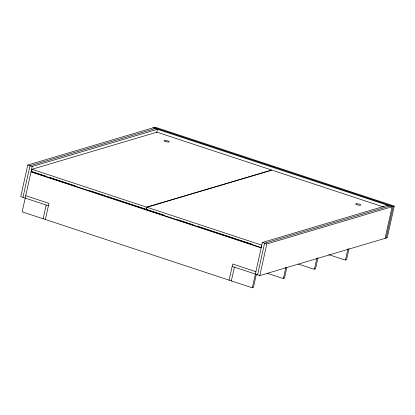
<?xml version="1.0" encoding="UTF-8"?>
<svg xmlns="http://www.w3.org/2000/svg" width="415" height="415" viewBox="0 0 415 415"><rect width="100%" height="100%" fill="white"/><g stroke="black" fill="none" stroke-linecap="round" stroke-linejoin="round"><path stroke-width="0.62" d="M232.156 266.42L259.816 275.55L387.247 237.702L394.25 206.099L155.184 127.182L27.753 165.03L20.75 196.627L48.41 205.762M22.975 197.364L29.979 165.767L155.226 128.567M156.751 132.458L157.451 129.298L32.204 166.498L22.156 211.837L252.32 287.818L262.373 242.479L387.62 205.28M31.976 169.294L31.441 171.696L146.142 209.559L146.677 207.158L271.675 170.031L156.974 132.167L31.976 169.294L146.677 207.158M43.139 218.762L46.184 205.026M45.36 219.499L48.939 203.355L25.735 195.693M146.931 207.241L146.396 209.648L261.097 247.511L261.632 245.104L146.931 207.241L271.929 170.119L383.564 206.966M229.111 280.156L232.691 264.013L255.899 271.675M231.337 280.893L234.382 267.151M256.314 274.398L253.409 287.491L252.18 287.087M257.591 274.813L264.599 243.211L389.846 206.011M259.816 275.55L266.824 243.947L394.25 206.099M285.847 267.374L283.357 278.6L267.359 273.314M286.801 267.675L284.451 278.273L283.217 277.868M316.889 258.156L314.399 269.382L298.395 264.096M317.978 257.829L315.488 269.055L314.259 268.65M347.926 248.938L345.436 260.158L328.82 254.675M349.015 248.611L346.53 259.837L345.296 259.432M385.063 238.35L392.071 206.748L153 127.83M386.152 238.023L393.161 206.426L154.095 127.509M27.753 165.03L32.204 166.498M262.373 242.479L266.824 243.947M46.247 176.276L32.095 171.603L31.006 171.924L261.17 247.905M49.94 177.496L75.172 185.821M89.941 190.698L105.327 195.776M107.791 196.591L134.253 205.326M135.482 205.731L164.407 215.281M177.947 219.748L193.333 224.826M197.026 226.045L252.413 244.331M165.258 141.463A2.609 0.617 12.5 0 0 169.247 141.821A2.609 0.617 12.5 0 0 165.601 140.441A2.609 0.617 12.5 0 0 165.258 141.463M356.765 204.678A2.609 0.617 12.5 0 0 360.754 205.041A2.609 0.617 12.5 0 0 357.108 203.661A2.609 0.617 12.5 0 0 356.765 204.678"/></g></svg>
